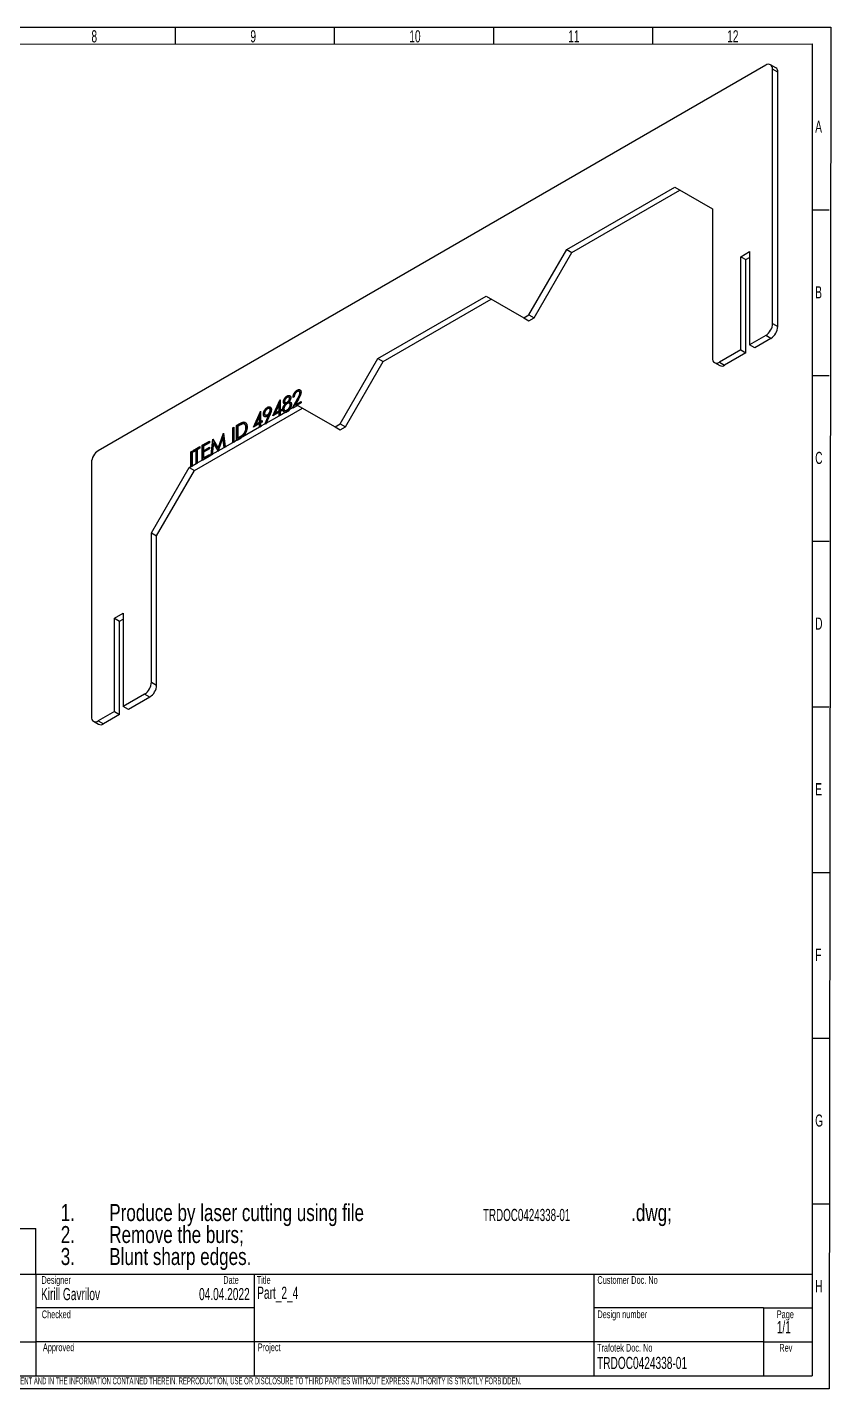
# Model space of a CAD drawing. Header units: millimetres. Extents: x 10 to 411, y 8 to 288.
# Drawn here: x 245 to 410.6, y 8 to 288.5 of the extents above; entities that cross this region are included whole.
import ezdxf

# ---------------------------------------------------------------- set-up
doc = ezdxf.new("R2010")
doc.units = ezdxf.units.MM
doc.layers.add('DIMENSIONS', color=124, linetype='Continuous')
doc.layers.add('SLD-0', color=179, linetype='Continuous')
doc.styles.add('SLDTEXTSTYLE0', font='TXT', dxfattribs={"width": 0.605})
doc.styles.add('SLDTEXTSTYLE1', font='TXT', dxfattribs={"width": 0.75})
doc.styles.add('SLDTEXTSTYLE2', font='TXT', dxfattribs={"width": 0.623711})
doc.styles.add('SLDTEXTSTYLE3', font='TXT', dxfattribs={"width": 0.523918})

# ---------------------------------------------------------------- blocks, each defined once
blk = doc.blocks.new('SW_NOTE_0')
at = {"layer": 'DIMENSIONS', "color": 0, "attachment_point": 1}
for s, insert, char_height, style in [('1.', (-10, 4.51), 3.5, 'SLDTEXTSTYLE1'), ('Produce by laser cutting using file', (0, 4.51), 3.5, 'SLDTEXTSTYLE1'), ('TRDOC0424338-01', (77, 3.52), 2.5, 'SLDTEXTSTYLE0'), ('.dwg;', (107.53, 4.51), 3.5, 'SLDTEXTSTYLE1'), ('2.', (-10, -0.01), 3.5, 'SLDTEXTSTYLE1'), ('Remove the burs;', (0, -0.01), 3.5, 'SLDTEXTSTYLE1'), ('3.', (-10, -4.54), 3.5, 'SLDTEXTSTYLE1'), ('Blunt sharp edges.', (0, -4.54), 3.5, 'SLDTEXTSTYLE1')]:
    blk.add_mtext(s, dxfattribs=dict(at, insert=insert, char_height=char_height, style=style))

msp = doc.modelspace()

# ---------------------------------------------------------------- linework, layer by layer
at = {"color": 7, "linetype": 'Continuous', "lineweight": 25}
for p, q in [((397.1687, 280.6623), (259.6364, 201.2666)), ((399.2293, 280.149), (398.1686, 280.7613)), ((398.5829, 227.4646), (398.5829, 279.8456)), ((399.6436, 279.2333), (398.5829, 279.8456)), ((399.6436, 226.8522), (399.6436, 279.2333)), ((356.1565, 242.697), (378.4304, 255.5554)), ((378.4304, 255.5554), (386.2086, 251.0637)), ((357.2172, 242.0847), (379.4909, 254.943)), ((386.2086, 251.0637), (386.2086, 220.321)), ((348.3783, 229.2248), (356.1565, 242.697)), ((349.439, 228.6125), (357.2172, 242.0847)), ((356.1565, 242.697), (357.2172, 242.0847)), ((392.0245, 241.2341), (393.8276, 242.275)), ((392.0245, 222.0454), (392.0245, 241.2341)), ((392.0245, 241.2341), (393.0852, 240.6218)), ((393.8276, 242.275), (393.8276, 223.0863)), ((393.0852, 240.6218), (393.8276, 241.0504)), ((393.0852, 221.4331), (393.0852, 240.6218)), ((317.2657, 220.2458), (339.5395, 233.1042)), ((339.5395, 233.1042), (347.3177, 228.6125)), ((318.3263, 219.6335), (340.6, 232.4918)), ((347.3177, 228.6125), (348.3783, 229.2248)), ((347.3177, 228.6125), (348.3783, 228.0002)), ((348.3783, 229.2248), (349.439, 228.6125)), ((348.3783, 228.0002), (349.439, 228.6125)), ((398.5829, 227.4646), (399.6436, 226.8522)), ((397.1687, 225.0151), (393.8276, 223.0863)), ((398.2294, 224.4028), (394.8883, 222.474)), ((398.2294, 224.4028), (397.1687, 225.0151)), ((392.0245, 222.0454), (387.6228, 219.5043)), ((392.0245, 222.0454), (393.0852, 221.4331)), ((394.8883, 222.474), (393.8276, 223.0863)), ((309.4875, 206.7736), (317.2657, 220.2458)), ((310.5481, 206.1613), (318.3263, 219.6335)), ((317.2657, 220.2458), (318.3263, 219.6335)), ((386.6229, 219.4053), (387.6835, 218.793)), ((387.6228, 219.5043), (388.6834, 218.892)), ((393.0852, 221.4331), (388.6834, 218.892)), ((300.7078, 213.6873), (300.6194, 213.7383)), ((301.1225, 213.4089), (301.012, 213.4726)), ((295.6349, 208.4566), (297.0647, 211.6862)), ((295.784, 208.5427), (297.1124, 211.5434)), ((296.8774, 210.7977), (296.0966, 209.0334)), ((296.8774, 209.4841), (296.8774, 210.7977)), ((296.9658, 210.7466), (296.8774, 210.7977)), ((296.9658, 209.4331), (296.9658, 210.7466)), ((297.0647, 211.6862), (297.1124, 211.7137)), ((297.1124, 211.6586), (297.0647, 211.6862)), ((297.1124, 211.7137), (297.1124, 209.6198)), ((297.8724, 211.2743), (297.784, 211.3253)), ((298.1249, 211.2308), (298.2354, 211.167)), ((298.2549, 210.8541), (298.1665, 210.9051)), ((298.6364, 211.2118), (298.548, 211.2628)), ((298.64, 212.4936), (298.5516, 212.5446)), ((299.0115, 211.2908), (298.9231, 211.3419)), ((299.0395, 212.241), (298.929, 212.3048)), ((299.1376, 210.9506), (299.0272, 211.0144)), ((299.1485, 212.0127), (299.0601, 212.0638)), ((299.2828, 210.638), (299.1944, 210.689)), ((299.6645, 210.0849), (300.6803, 211.9231)), ((299.7529, 210.0338), (300.7687, 211.872)), ((300.737, 210.602), (299.7529, 210.0338)), ((300.0003, 212.3727), (299.7652, 212.237)), ((300.8807, 211.9049), (300.2254, 210.7189)), ((300.2254, 210.7189), (301.4443, 211.4225)), ((300.3138, 210.6679), (300.2254, 210.7189)), ((300.3138, 210.6679), (301.4443, 211.3205)), ((301.4443, 211.1123), (300.6486, 210.653)), ((300.6486, 210.653), (308.4268, 206.1613)), ((300.7687, 211.872), (300.6803, 211.9231)), ((301.264, 213.085), (301.1756, 213.136)), ((301.4443, 211.4225), (301.4443, 211.1123)), ((279.4354, 197.1823), (301.7091, 210.0406)), ((291.6053, 206.1304), (293.0351, 209.3599)), ((291.7544, 206.2164), (293.0828, 209.2171)), ((292.8478, 208.4714), (292.067, 206.7071)), ((292.8478, 207.1579), (292.8478, 208.4714)), ((292.9362, 208.4204), (292.8478, 208.4714)), ((292.9362, 207.1068), (292.9362, 208.4204)), ((293.0351, 209.3599), (293.0828, 209.3875)), ((293.0828, 209.3324), (293.0351, 209.3599)), ((293.0828, 209.3875), (293.0828, 207.2936)), ((293.7421, 208.7396), (293.6537, 208.7907)), ((294.0031, 206.8899), (294.7314, 208.5397)), ((294.0192, 208.6443), (294.1297, 208.5805)), ((294.1028, 206.8645), (294.8198, 208.4887)), ((294.9974, 208.6751), (294.2369, 206.9516)), ((294.2369, 206.9516), (296.8774, 208.4759)), ((294.5758, 210.1473), (294.4874, 210.1984)), ((294.5879, 208.642), (294.4995, 208.693)), ((294.8198, 208.4887), (294.7314, 208.5397)), ((295.0184, 209.8754), (294.9079, 209.9391)), ((295.1524, 209.569), (295.064, 209.62)), ((296.8774, 209.1739), (295.6349, 208.4566)), ((296.0966, 209.0334), (296.8774, 209.4841)), ((296.185, 208.9824), (296.0966, 209.0334)), ((296.185, 208.9824), (296.9658, 209.4331)), ((296.9658, 209.4331), (296.8774, 209.4841)), ((296.8774, 208.4759), (296.8774, 209.1739)), ((296.9658, 209.1229), (296.8774, 209.1739)), ((296.9658, 208.4249), (296.8774, 208.4759)), ((296.9658, 208.4249), (296.9658, 209.1229)), ((297.2008, 208.5606), (296.9658, 208.4249)), ((297.1124, 209.6198), (297.4146, 209.7943)), ((297.2008, 209.5688), (297.1124, 209.6198)), ((297.4146, 209.484), (297.1124, 209.3096)), ((297.1124, 209.3096), (297.1124, 208.6116)), ((297.1124, 208.6116), (298.1416, 209.2057)), ((297.2008, 208.5606), (297.1124, 208.6116)), ((297.2008, 209.5688), (297.4146, 209.6922)), ((297.4146, 209.7943), (297.4146, 209.484)), ((297.7381, 209.7269), (297.6497, 209.7779)), ((298.0231, 209.5908), (298.1336, 209.5271)), ((298.1416, 209.2057), (298.23, 209.1547)), ((298.23, 209.1547), (299.0124, 209.6064)), ((298.6269, 209.6165), (298.5385, 209.6675)), ((298.924, 209.6574), (299.6645, 210.0849)), ((299.0124, 209.6064), (298.924, 209.6574)), ((299.7529, 210.0338), (299.6645, 210.0849)), ((284.3352, 201.7783), (285.414, 204.8828)), ((285.414, 204.8828), (285.4481, 204.9025)), ((285.4533, 204.8601), (285.414, 204.8828)), ((285.4481, 204.9025), (285.796, 202.0787)), ((287.3406, 205.9951), (287.5757, 206.1308)), ((287.3406, 202.9705), (287.3406, 205.9951)), ((287.429, 205.944), (287.3406, 205.9951)), ((287.429, 205.944), (287.5757, 206.0287)), ((287.429, 202.9194), (287.429, 205.944)), ((287.5757, 206.1308), (287.5757, 203.1062)), ((288.1466, 206.4603), (288.6754, 206.7656)), ((288.1466, 203.4357), (288.1466, 206.4603)), ((288.235, 206.4093), (288.1466, 206.4603)), ((288.235, 206.4093), (288.7638, 206.7146)), ((288.235, 203.3847), (288.235, 206.4093)), ((288.5658, 206.3921), (288.3816, 206.2858)), ((288.3816, 206.2858), (288.3816, 203.8816)), ((288.7638, 206.7146), (288.6754, 206.7656)), ((288.9583, 203.9043), (292.8478, 206.1497)), ((289.5949, 207.0853), (289.5066, 207.1364)), ((289.8722, 206.675), (289.7617, 206.7388)), ((290.149, 205.9644), (290.0606, 206.0154)), ((292.8478, 206.8476), (291.6053, 206.1304)), ((292.067, 206.7071), (292.8478, 207.1579)), ((292.1554, 206.6561), (292.067, 206.7071)), ((292.1554, 206.6561), (292.9362, 207.1068)), ((292.9362, 207.1068), (292.8478, 207.1579)), ((292.8478, 206.1497), (292.8478, 206.8476)), ((292.9362, 206.7966), (292.8478, 206.8476)), ((292.9362, 206.0986), (292.8478, 206.1497)), ((292.9362, 206.0986), (292.9362, 206.7966)), ((293.1712, 206.2343), (292.9362, 206.0986)), ((293.0828, 207.2936), (293.385, 207.468)), ((293.1712, 207.2425), (293.0828, 207.2936)), ((293.385, 207.1578), (293.0828, 206.9833)), ((293.0828, 206.9833), (293.0828, 206.2854)), ((293.0828, 206.2854), (294.0944, 206.8693)), ((293.1712, 206.2343), (293.0828, 206.2854)), ((293.1712, 207.2425), (293.385, 207.366)), ((293.385, 207.468), (293.385, 207.1578)), ((294.0031, 206.8899), (294.0944, 206.8693)), ((294.0944, 206.8693), (294.1828, 206.8183)), ((294.1828, 206.8183), (294.3253, 206.9005)), ((294.3253, 206.9005), (294.2369, 206.9516)), ((308.4268, 206.1613), (309.4875, 206.7736)), ((308.4268, 206.1613), (309.4875, 205.549)), ((309.4875, 206.7736), (310.5481, 206.1613)), ((309.4875, 205.549), (310.5481, 206.1613)), ((279.2143, 201.3038), (280.5911, 202.0986)), ((279.3027, 201.2528), (280.5911, 201.9966)), ((280.5911, 202.0986), (280.5911, 201.7884)), ((281.0612, 202.37), (282.5387, 203.223)), ((281.0612, 199.3454), (281.0612, 202.37)), ((281.1496, 202.319), (281.0612, 202.37)), ((281.1496, 202.319), (282.5387, 203.1209)), ((281.1496, 199.2944), (281.1496, 202.319)), ((282.5387, 202.9127), (281.2962, 202.1955)), ((281.2962, 202.1955), (281.2962, 201.2648)), ((281.2962, 201.2648), (282.5387, 201.9821)), ((282.5387, 203.223), (282.5387, 202.9127)), ((282.5387, 201.9821), (282.5387, 201.6719)), ((282.8745, 200.3922), (283.2203, 203.6164)), ((282.9629, 200.3412), (283.3065, 203.5454)), ((283.3614, 202.8545), (283.1111, 200.5288)), ((283.2203, 203.6164), (283.2538, 203.6358)), ((283.2878, 203.5774), (283.2203, 203.6164)), ((283.2538, 203.6358), (284.3352, 201.7783)), ((283.4498, 202.8035), (283.3614, 202.8545)), ((284.3106, 201.2212), (283.3614, 202.8545)), ((284.399, 201.1702), (283.4498, 202.8035)), ((285.3091, 203.974), (284.3636, 201.2518)), ((284.4236, 201.7273), (285.4687, 204.735)), ((285.5599, 201.9424), (285.3091, 203.974)), ((285.3974, 203.923), (285.3091, 203.974)), ((285.6482, 201.8914), (285.3974, 203.923)), ((285.8844, 202.0277), (285.6482, 201.8914)), ((285.796, 202.0787), (287.3406, 202.9705)), ((285.8844, 202.0277), (285.796, 202.0787)), ((287.429, 202.9194), (287.3406, 202.9705)), ((287.6641, 203.0551), (287.429, 202.9194)), ((287.5757, 203.1062), (288.1466, 203.4357)), ((287.6641, 203.0551), (287.5757, 203.1062)), ((288.235, 203.3847), (288.1466, 203.4357)), ((289.0466, 203.8533), (288.235, 203.3847)), ((288.3816, 203.8816), (288.6823, 204.0552)), ((288.47, 203.8306), (288.3816, 203.8816)), ((288.47, 203.8306), (288.7707, 204.0042)), ((288.7707, 204.0042), (288.6823, 204.0552)), ((289.0466, 203.8533), (288.9583, 203.9043)), ((289.5194, 204.5133), (289.431, 204.5644)), ((278.7106, 201.013), (278.9456, 201.1487)), ((278.7106, 197.9884), (278.7106, 201.013)), ((278.799, 200.962), (278.7106, 201.013)), ((278.799, 200.962), (278.9456, 201.0467)), ((278.799, 197.9374), (278.799, 200.962)), ((278.9456, 201.1487), (278.9456, 198.1241)), ((279.7851, 201.3231), (279.2143, 200.9936)), ((279.2143, 200.9936), (279.2143, 201.3038)), ((279.3027, 201.2528), (279.2143, 201.3038)), ((279.3027, 201.0446), (279.3027, 201.2528)), ((279.7851, 198.6088), (279.7851, 201.3231)), ((279.8735, 201.2721), (279.7851, 201.3231)), ((279.8735, 198.5577), (279.8735, 201.2721)), ((280.5911, 201.7884), (280.0202, 201.4588)), ((280.0202, 201.4588), (280.0202, 198.7445)), ((280.0202, 198.7445), (281.0612, 199.3454)), ((281.1496, 199.2944), (281.0612, 199.3454)), ((282.6271, 200.1473), (281.1496, 199.2944)), ((282.5387, 201.6719), (281.2962, 200.9546)), ((281.3846, 201.2138), (281.2962, 201.2648)), ((281.2962, 200.9546), (281.2962, 199.7913)), ((281.2962, 199.7913), (282.5387, 200.5086)), ((281.3846, 199.7403), (281.2962, 199.7913)), ((281.3846, 201.2138), (282.5387, 201.88)), ((281.3846, 199.7403), (282.5387, 200.4065)), ((282.5387, 200.5086), (282.5387, 200.1984)), ((282.5387, 200.1984), (282.8745, 200.3922)), ((282.6271, 200.1473), (282.5387, 200.1984)), ((282.9629, 200.3412), (282.8745, 200.3922)), ((283.1995, 200.4778), (282.9629, 200.3412)), ((283.1111, 200.5288), (284.3106, 201.2212)), ((283.1995, 200.4778), (283.1111, 200.5288)), ((284.399, 201.1702), (284.3106, 201.2212)), ((284.4236, 201.7273), (284.3352, 201.7783)), ((284.3636, 201.2518), (285.5599, 201.9424)), ((284.452, 201.2008), (284.3636, 201.2518)), ((284.452, 201.2008), (284.399, 201.1702)), ((285.6482, 201.8914), (285.5599, 201.9424)), ((258.2222, 198.8171), (258.2222, 146.436)), ((270.5966, 184.3224), (278.3748, 197.7946)), ((271.6573, 183.7101), (279.4354, 197.1823)), ((278.3748, 197.7946), (278.7106, 197.9884)), ((278.3748, 197.7946), (279.4354, 197.1823)), ((278.799, 197.9374), (278.7106, 197.9884)), ((279.034, 198.0731), (278.799, 197.9374)), ((278.9456, 198.1241), (279.7851, 198.6088)), ((279.034, 198.0731), (278.9456, 198.1241)), ((279.8735, 198.5577), (279.7851, 198.6088)), ((280.1086, 198.6934), (279.8735, 198.5577)), ((280.1086, 198.6934), (280.0202, 198.7445)), ((270.5966, 153.5796), (270.5966, 184.3224)), ((270.5966, 184.3224), (271.6573, 183.7101)), ((271.6573, 152.9673), (271.6573, 183.7101)), ((262.9775, 166.7368), (264.7807, 167.7778)), ((262.9775, 147.5481), (262.9775, 166.7368)), ((262.9775, 166.7368), (264.0382, 166.1245)), ((264.0382, 166.1245), (264.7807, 166.5532)), ((264.0382, 146.9358), (264.0382, 166.1245)), ((264.7807, 167.7778), (264.7807, 148.5891)), ((270.5966, 153.5796), (271.6573, 152.9673)), ((269.1824, 151.1301), (264.7807, 148.5891)), ((270.2431, 150.5178), (265.8413, 147.9768)), ((270.2431, 150.5178), (269.1824, 151.1301)), ((262.9775, 147.5481), (259.6364, 145.6194)), ((264.0382, 146.9358), (260.6971, 145.0071)), ((262.9775, 147.5481), (264.0382, 146.9358)), ((265.8413, 147.9768), (264.7807, 148.5891)), ((258.6365, 145.5204), (259.6972, 144.9081)), ((259.6364, 145.6194), (260.6971, 145.0071))]:
    msp.add_line(p, q, dxfattribs=at)
for centre, radius, start, end in [((397.7208, 279.9855), 0.8734, 350.785963, 129.203285), ((398.6636, 279.3415), 0.986, 353.701152, 54.986667), ((395.5125, 227.6043), 3.0736, 302.605478, 357.394522), ((396.5732, 226.992), 3.0736, 302.605478, 357.394522), ((387.0707, 220.1811), 0.8734, 170.785963, 309.203285), ((388.0976, 219.7098), 1.006, 245.692881, 305.617577), ((261.2927, 198.6774), 3.0736, 122.605478, 177.394522), ((267.5262, 153.7193), 3.0736, 302.605478, 357.394522), ((268.5868, 153.107), 3.0736, 302.605478, 357.394522), ((259.0844, 146.2962), 0.8734, 170.785963, 309.203285), ((260.1113, 145.8248), 1.006, 245.692881, 305.617577)]:
    msp.add_arc(centre, radius, start, end, dxfattribs=at)
for points, knots in [([(299.7652, 212.237), (299.7668, 212.2739), (299.7698, 212.3463), (299.7839, 212.4576), (299.804, 212.5678), (299.8326, 212.6775), (299.8678, 212.7867), (299.911, 212.8951), (299.9612, 213.0029), (300.0182, 213.1086), (300.0801, 213.2108), (300.1465, 213.3071), (300.2167, 213.3961), (300.2901, 213.4792), (300.3676, 213.5544), (300.4483, 213.6237), (300.5327, 213.686), (300.5902, 213.7207), (300.6194, 213.7383)], [0, 0, 0, 0, 0.06879852, 0.13511846, 0.19900101, 0.2619337, 0.32353128, 0.38543472, 0.44721552, 0.5100181, 0.57251091, 0.63336402, 0.69321673, 0.75255539, 0.81255823, 0.87326086, 0.93554271, 1, 1, 1, 1]), ([(299.8723, 212.2988), (299.8849, 212.4176), (299.9141, 212.6923), (300.1243, 213.118), (300.407, 213.4842), (300.6075, 213.6195), (300.7078, 213.6873)], [0, 0, 0, 0, 0.22850592, 0.52802827, 0.76390002, 1, 1, 1, 1]), ([(300.6074, 213.4211), (300.5869, 213.4087), (300.5466, 213.3843), (300.4877, 213.3414), (300.4311, 213.2954), (300.3776, 213.2432), (300.3263, 213.1887), (300.2783, 213.1287), (300.2324, 213.0653), (300.1894, 212.9975), (300.1502, 212.9264), (300.1146, 212.853), (300.0845, 212.7775), (300.0577, 212.7002), (300.0372, 212.6209), (300.0197, 212.5395), (300.0069, 212.4559), (300.0026, 212.4009), (300.0003, 212.3727)], [0, 0, 0, 0, 0.06444202, 0.12655349, 0.18677882, 0.24594397, 0.30411035, 0.36178528, 0.42025541, 0.47994286, 0.54028624, 0.60071236, 0.66196223, 0.72447219, 0.78888131, 0.85630629, 0.9263482, 1, 1, 1, 1]), ([(301.1756, 213.136), (301.1751, 213.1564), (301.1742, 213.1965), (301.1659, 213.2513), (301.1536, 213.3019), (301.1347, 213.3461), (301.112, 213.3866), (301.083, 213.4203), (301.0498, 213.4502), (301.0114, 213.4739), (300.9692, 213.4917), (300.9246, 213.5032), (300.8774, 213.5071), (300.8278, 213.504), (300.776, 213.4941), (300.7218, 213.4767), (300.6655, 213.4529), (300.627, 213.4318), (300.6074, 213.4211)], [0, 0, 0, 0, 0.06196904, 0.12212908, 0.18099912, 0.24016242, 0.29986472, 0.35995127, 0.42174179, 0.48654568, 0.55150847, 0.61499494, 0.67723967, 0.73971468, 0.80303854, 0.86648729, 0.93196948, 1, 1, 1, 1]), ([(300.6194, 213.7383), (300.6482, 213.7541), (300.7046, 213.7852), (300.7869, 213.8195), (300.8655, 213.8447), (300.9394, 213.8574), (301.0094, 213.8602), (301.0747, 213.8511), (301.1367, 213.8333), (301.1926, 213.8022), (301.2438, 213.7642), (301.288, 213.7176), (301.3261, 213.6649), (301.3573, 213.6052), (301.3809, 213.5379), (301.3984, 213.4646), (301.4084, 213.3834), (301.4099, 213.3254), (301.4107, 213.2959)], [0, 0, 0, 0, 0.06947964, 0.136525, 0.20080089, 0.26398321, 0.32571114, 0.38727051, 0.44949278, 0.5129552, 0.5762664, 0.63757497, 0.6979011, 0.75755828, 0.8165875, 0.87664576, 0.93728587, 1, 1, 1, 1]), ([(300.7078, 213.6873), (300.8268, 213.7463), (301.0356, 213.85), (301.1874, 213.7748), (301.2528, 213.7425)], [0, 0, 0, 0, 0.56961883, 1, 1, 1, 1]), ([(301.4107, 213.2959), (301.4094, 213.2531), (301.4069, 213.1681), (301.3854, 213.033), (301.3518, 212.8947), (301.3114, 212.7757), (301.2707, 212.675), (301.234, 212.5903), (301.1907, 212.497), (301.1414, 212.395), (301.085, 212.2848), (301.0232, 212.1657), (300.9542, 212.0382), (300.9058, 211.9504), (300.8807, 211.9049)], [0, 0, 0, 0, 0.09870137, 0.19567068, 0.29241999, 0.39133929, 0.44445874, 0.50422458, 0.57034759, 0.64291383, 0.72228982, 0.80792272, 0.90047037, 1, 1, 1, 1]), ([(301.264, 213.085), (301.2552, 213.1755), (301.2405, 213.3268), (301.1423, 213.3804), (301.1029, 213.4019)], [0, 0, 0, 0, 0.59873815, 1, 1, 1, 1]), ([(297.6497, 209.7779), (297.6501, 209.7994), (297.651, 209.8418), (297.6569, 209.9072), (297.6664, 209.973), (297.6793, 210.0393), (297.697, 210.1067), (297.7179, 210.1745), (297.7425, 210.243), (297.7718, 210.3119), (297.8041, 210.3822), (297.8424, 210.453), (297.8843, 210.5256), (297.9321, 210.5986), (297.9833, 210.6743), (298.0402, 210.7501), (298.1011, 210.8283), (298.1443, 210.8791), (298.1665, 210.9051)], [0, 0, 0, 0, 0.05884848, 0.11630536, 0.17265985, 0.22876052, 0.28455565, 0.34074013, 0.39710853, 0.45428084, 0.51275234, 0.57344799, 0.63641625, 0.70238879, 0.7715029, 0.84419801, 0.92007673, 1, 1, 1, 1]), ([(297.7381, 209.7269), (297.7385, 209.7483), (297.7394, 209.7908), (297.7453, 209.8561), (297.7548, 209.922), (297.7677, 209.9883), (297.7853, 210.0556), (297.8063, 210.1235), (297.8309, 210.192), (297.8602, 210.2609), (297.8925, 210.3312), (297.9308, 210.4019), (297.9727, 210.4746), (298.0204, 210.5476), (298.0716, 210.6233), (298.1286, 210.6991), (298.1895, 210.7773), (298.2327, 210.828), (298.2549, 210.8541)], [0, 0, 0, 0, 0.05884848, 0.11630536, 0.17265985, 0.22876052, 0.28455565, 0.34074013, 0.39710853, 0.45428084, 0.51275234, 0.57344799, 0.63641625, 0.70238879, 0.7715029, 0.84419801, 0.92007673, 1, 1, 1, 1]), ([(297.784, 211.3253), (297.7853, 211.3582), (297.7877, 211.4245), (297.8076, 211.5324), (297.8402, 211.646), (297.8838, 211.7641), (297.9393, 211.8829), (298.0049, 211.9993), (298.0807, 212.1112), (298.1649, 212.2174), (298.2554, 212.3167), (298.351, 212.404), (298.45, 212.4823), (298.5175, 212.5236), (298.5516, 212.5446)], [0, 0, 0, 0, 0.07406038, 0.14887429, 0.22667366, 0.30815034, 0.39120048, 0.47397482, 0.55834061, 0.64540445, 0.73335701, 0.82108732, 0.90928482, 1, 1, 1, 1]), ([(298.1665, 210.9051), (298.1362, 210.9068), (298.0775, 210.91), (297.9991, 210.932), (297.9327, 210.9679), (297.879, 211.0181), (297.8366, 211.0792), (297.8066, 211.1513), (297.787, 211.2324), (297.785, 211.2942), (297.784, 211.3253)], [0, 0, 0, 0, 0.1458763, 0.28201566, 0.41096903, 0.53471121, 0.65439619, 0.77010784, 0.88454299, 1, 1, 1, 1]), ([(297.8724, 211.2743), (297.8736, 211.3072), (297.8761, 211.3734), (297.896, 211.4814), (297.9286, 211.595), (297.9722, 211.7131), (298.0277, 211.8319), (298.0933, 211.9483), (298.1691, 212.0601), (298.2533, 212.1663), (298.3438, 212.2656), (298.4394, 212.353), (298.5384, 212.4313), (298.6058, 212.4726), (298.64, 212.4936)], [0, 0, 0, 0, 0.07406038, 0.14887429, 0.22667366, 0.30815034, 0.39120048, 0.47397482, 0.55834061, 0.64540445, 0.73335701, 0.82108732, 0.90928482, 1, 1, 1, 1]), ([(297.9587, 210.9817), (297.9469, 210.9968), (297.9228, 211.0334), (297.895, 211.1003), (297.8754, 211.1814), (297.8734, 211.2432), (297.8724, 211.2743)], [0.56, 0.56, 0.56, 0.56, 0.654396191, 0.770107842, 0.884542992, 1, 1, 1, 1]), ([(298.5537, 210.9559), (298.5305, 210.942), (298.4848, 210.9147), (298.4178, 210.8656), (298.3536, 210.814), (298.2922, 210.7565), (298.2341, 210.6943), (298.1783, 210.6281), (298.1259, 210.5571), (298.0769, 210.4823), (298.0321, 210.406), (297.9926, 210.3299), (297.9592, 210.2553), (297.9322, 210.1822), (297.9112, 210.1105), (297.8957, 210.0399), (297.8867, 209.9708), (297.8854, 209.9267), (297.8848, 209.9045)], [0, 0, 0, 0, 0.07127077, 0.13981585, 0.20650344, 0.27154314, 0.33609161, 0.39981517, 0.4642725, 0.52934086, 0.59371583, 0.65563179, 0.71489991, 0.77216753, 0.82884881, 0.88511882, 0.94207767, 1, 1, 1, 1]), ([(298.5385, 212.2268), (298.5202, 212.2156), (298.4842, 212.1938), (298.4315, 212.1576), (298.3814, 212.1175), (298.3335, 212.0747), (298.2877, 212.0293), (298.2451, 211.9798), (298.2042, 211.9285), (298.1664, 211.8741), (298.1321, 211.8189), (298.1015, 211.7642), (298.0766, 211.7101), (298.0552, 211.6574), (298.0393, 211.6054), (298.028, 211.5548), (298.02, 211.5043), (298.0194, 211.4727), (298.0191, 211.4568)], [0, 0, 0, 0, 0.07522109, 0.14716535, 0.21638318, 0.28394118, 0.3503014, 0.41497204, 0.47918141, 0.54418402, 0.6075579, 0.66732358, 0.72516764, 0.7810286, 0.83489054, 0.8894708, 0.9440886, 1, 1, 1, 1]), ([(298.0191, 211.4568), (298.0196, 211.4413), (298.0207, 211.4107), (298.0283, 211.3688), (298.041, 211.3313), (298.0585, 211.2975), (298.0809, 211.2676), (298.108, 211.2414), (298.1412, 211.2207), (298.1778, 211.2028), (298.2178, 211.19), (298.2598, 211.1822), (298.3041, 211.1822), (298.3495, 211.186), (298.3968, 211.1965), (298.4458, 211.2127), (298.4964, 211.2344), (298.5306, 211.2533), (298.548, 211.2628)], [0, 0, 0, 0, 0.05457582, 0.10784967, 0.16217028, 0.21747382, 0.27447485, 0.33480441, 0.39803426, 0.46524851, 0.53340997, 0.60003407, 0.66592599, 0.73102511, 0.79683929, 0.86326184, 0.93081617, 1, 1, 1, 1]), ([(298.2306, 211.1845), (298.2598, 211.1651), (298.3267, 211.1206), (298.4717, 211.1319), (298.5815, 211.1852), (298.6364, 211.2118)], [0, 0, 0, 0, 0.27982277, 0.63983067, 1, 1, 1, 1]), ([(299.0601, 212.0638), (299.0597, 212.0779), (299.0589, 212.106), (299.0523, 212.1444), (299.0419, 212.1798), (299.0268, 212.2112), (299.0085, 212.2405), (298.9852, 212.2655), (298.9582, 212.288), (298.927, 212.3065), (298.8919, 212.3205), (298.8524, 212.3274), (298.809, 212.3271), (298.7622, 212.3208), (298.7114, 212.307), (298.6573, 212.2874), (298.5992, 212.2604), (298.5592, 212.2382), (298.5385, 212.2268)], [0, 0, 0, 0, 0.0508772, 0.10098395, 0.15169488, 0.2029879, 0.25580506, 0.31137084, 0.36880737, 0.43002294, 0.49249656, 0.55659188, 0.62218309, 0.69034596, 0.76150315, 0.83643735, 0.9155289, 1, 1, 1, 1]), ([(298.5385, 209.6675), (298.563, 209.6822), (298.6108, 209.7109), (298.6805, 209.7603), (298.7461, 209.8133), (298.8082, 209.8697), (298.8665, 209.9305), (298.9207, 209.9956), (298.9717, 210.0636), (299.0173, 210.1356), (299.0587, 210.2083), (299.095, 210.2807), (299.1257, 210.352), (299.1505, 210.4218), (299.1701, 210.4906), (299.1843, 210.5582), (299.1931, 210.6251), (299.1939, 210.6675), (299.1944, 210.689)], [0, 0, 0, 0, 0.07653949, 0.14912348, 0.21877128, 0.2853401, 0.35078054, 0.41457638, 0.47761438, 0.54078719, 0.60260586, 0.66242194, 0.72000552, 0.77596433, 0.83115775, 0.88669622, 0.94256695, 1, 1, 1, 1]), ([(298.548, 211.2628), (298.5702, 211.2764), (298.6145, 211.3035), (298.6798, 211.3552), (298.7435, 211.4137), (298.8043, 211.4797), (298.8611, 211.5502), (298.9125, 211.6242), (298.9561, 211.7016), (298.9932, 211.78), (299.0222, 211.8572), (299.0444, 211.931), (299.0575, 212.0004), (299.0592, 212.0428), (299.0601, 212.0638)], [0, 0, 0, 0, 0.08971345, 0.17854081, 0.26690772, 0.35693118, 0.44573053, 0.53079575, 0.61459116, 0.69824396, 0.77908404, 0.85531566, 0.92853809, 1, 1, 1, 1]), ([(298.5516, 212.5446), (298.585, 212.5626), (298.6506, 212.598), (298.7473, 212.6332), (298.8399, 212.6525), (298.9279, 212.6568), (299.0093, 212.6459), (299.0819, 212.6189), (299.146, 212.5783), (299.199, 212.5218), (299.2415, 212.4534), (299.2721, 212.3747), (299.2914, 212.2872), (299.2939, 212.2219), (299.2951, 212.1892)], [0, 0, 0, 0, 0.08938618, 0.17625936, 0.26300422, 0.34980119, 0.43543143, 0.51920219, 0.60126501, 0.68414496, 0.76586838, 0.8449177, 0.92230025, 1, 1, 1, 1]), ([(299.1944, 210.689), (299.1937, 210.7092), (299.1924, 210.7492), (299.1838, 210.8045), (299.1692, 210.8545), (299.1478, 210.8985), (299.1215, 210.9383), (299.089, 210.9727), (299.0508, 211.002), (299.0068, 211.0252), (298.9592, 211.0426), (298.9087, 211.0534), (298.8552, 211.0551), (298.7996, 211.0505), (298.7414, 211.0383), (298.681, 211.0183), (298.6182, 210.9915), (298.5755, 210.9679), (298.5537, 210.9559)], [0, 0, 0, 0, 0.05733352, 0.11305169, 0.16916404, 0.22597068, 0.28374187, 0.34336371, 0.40623457, 0.47171313, 0.53831685, 0.60337088, 0.66763604, 0.732253, 0.7970257, 0.86306209, 0.93036416, 1, 1, 1, 1]), ([(298.6269, 209.6165), (298.6514, 209.6312), (298.6992, 209.6598), (298.7689, 209.7093), (298.8345, 209.7623), (298.8966, 209.8187), (298.9549, 209.8795), (299.0091, 209.9446), (299.0601, 210.0126), (299.1057, 210.0845), (299.1471, 210.1573), (299.1834, 210.2297), (299.2141, 210.3009), (299.2389, 210.3708), (299.2585, 210.4396), (299.2727, 210.5072), (299.2814, 210.574), (299.2823, 210.6165), (299.2828, 210.638)], [0, 0, 0, 0, 0.07653949, 0.14912348, 0.21877128, 0.2853401, 0.35078054, 0.41457638, 0.47761438, 0.54078719, 0.60260586, 0.66242194, 0.72000552, 0.77596433, 0.83115775, 0.88669622, 0.94256695, 1, 1, 1, 1]), ([(298.6364, 211.2118), (298.6586, 211.2254), (298.7029, 211.2525), (298.7682, 211.3042), (298.8319, 211.3627), (298.8927, 211.4287), (298.9495, 211.4992), (299.0008, 211.5732), (299.0445, 211.6506), (299.0816, 211.729), (299.1106, 211.8062), (299.1328, 211.8799), (299.1459, 211.9493), (299.1476, 211.9918), (299.1485, 212.0127)], [0, 0, 0, 0, 0.08971345, 0.17854081, 0.26690772, 0.35693118, 0.44573053, 0.53079575, 0.61459116, 0.69824396, 0.77908404, 0.85531566, 0.92853809, 1, 1, 1, 1]), ([(298.64, 212.4936), (298.7459, 212.5432), (298.9513, 212.6396), (299.1098, 212.5794), (299.1866, 212.5502)], [0, 0, 0, 0, 0.515461065, 1, 1, 1, 1]), ([(299.2951, 212.1892), (299.294, 212.1557), (299.2919, 212.0901), (299.2743, 211.9861), (299.2442, 211.881), (299.2036, 211.7747), (299.1503, 211.6671), (299.0853, 211.5586), (299.0096, 211.4482), (298.9526, 211.3781), (298.9231, 211.3419)], [0, 0, 0, 0, 0.12193297, 0.23946942, 0.35479488, 0.4715032, 0.59230011, 0.71923622, 0.85485795, 1, 1, 1, 1]), ([(298.9231, 211.3419), (298.9444, 211.3412), (298.986, 211.34), (299.0453, 211.3334), (299.1006, 211.3239), (299.151, 211.3093), (299.1968, 211.2908), (299.2384, 211.2686), (299.276, 211.2432), (299.3084, 211.2126), (299.3372, 211.1785), (299.3616, 211.1399), (299.3829, 211.0983), (299.3996, 211.052), (299.4134, 211.0028), (299.4229, 210.9491), (299.428, 210.8912), (299.429, 210.8507), (299.4294, 210.8301)], [0, 0, 0, 0, 0.07901373, 0.15458521, 0.22686197, 0.29589293, 0.36159586, 0.42465684, 0.48533224, 0.54401138, 0.60097354, 0.65785722, 0.71398837, 0.76947915, 0.82613841, 0.88289105, 0.94070376, 1, 1, 1, 1]), ([(299.0115, 211.2908), (299.0883, 211.2899), (299.2015, 211.2886), (299.2853, 211.2283), (299.3123, 211.2089)], [0, 0, 0, 0, 0.67842536, 1, 1, 1, 1]), ([(299.1485, 212.0127), (299.1378, 212.088), (299.1224, 212.197), (299.0448, 212.2248), (299.0208, 212.2334)], [0, 0, 0, 0, 0.690334363, 1, 1, 1, 1]), ([(299.2828, 210.638), (299.2707, 210.7345), (299.2524, 210.8815), (299.1518, 210.926), (299.1173, 210.9412)], [0, 0, 0, 0, 0.656935332, 1, 1, 1, 1]), ([(299.4294, 210.8301), (299.4289, 210.8007), (299.4277, 210.7424), (299.4177, 210.6516), (299.403, 210.5601), (299.3805, 210.4673), (299.3529, 210.3738), (299.3181, 210.2796), (299.2787, 210.1841), (299.2471, 210.1211), (299.2311, 210.0892)], [0, 0, 0, 0, 0.12816439, 0.253685417, 0.377343573, 0.500524388, 0.622900112, 0.745827088, 0.871389059, 1, 1, 1, 1]), ([(300.6803, 211.9231), (300.705, 211.9671), (300.7525, 212.0518), (300.8197, 212.1742), (300.8801, 212.2866), (300.9339, 212.3893), (300.9809, 212.482), (301.0212, 212.565), (301.0548, 212.638), (301.0904, 212.7216), (301.1244, 212.8182), (301.1543, 212.929), (301.1723, 213.036), (301.1745, 213.1025), (301.1756, 213.136)], [0, 0, 0, 0, 0.110794173, 0.212812933, 0.30607791, 0.390617458, 0.467232727, 0.534450618, 0.593866801, 0.644832969, 0.736220619, 0.825037402, 0.911992313, 1, 1, 1, 1]), ([(300.7687, 211.872), (300.7934, 211.9161), (300.8409, 212.0008), (300.9081, 212.1232), (300.9685, 212.2356), (301.0222, 212.3383), (301.0693, 212.4309), (301.1096, 212.514), (301.1432, 212.587), (301.1788, 212.6706), (301.2128, 212.7672), (301.2426, 212.878), (301.2607, 212.985), (301.2629, 213.0515), (301.264, 213.085)], [0, 0, 0, 0, 0.110794173, 0.212812933, 0.30607791, 0.390617458, 0.467232727, 0.534450618, 0.593866801, 0.644832969, 0.736220619, 0.825037402, 0.911992313, 1, 1, 1, 1]), ([(293.6537, 208.7907), (293.655, 208.8337), (293.6575, 208.9182), (293.678, 209.0514), (293.7119, 209.1859), (293.7585, 209.3209), (293.8182, 209.4544), (293.8891, 209.5848), (293.9719, 209.711), (294.0642, 209.8316), (294.1639, 209.9437), (294.2687, 210.0429), (294.3769, 210.1301), (294.4504, 210.1755), (294.4874, 210.1984)], [0, 0, 0, 0, 0.085250921, 0.167330264, 0.248180768, 0.329200218, 0.409946107, 0.490624231, 0.573035074, 0.65830835, 0.744266921, 0.828981514, 0.91393641, 1, 1, 1, 1]), ([(294.4559, 208.3577), (294.4284, 208.3426), (294.3745, 208.3131), (294.2951, 208.2799), (294.2187, 208.2554), (294.1457, 208.2419), (294.0759, 208.2382), (294.0093, 208.2444), (293.9458, 208.2605), (293.8863, 208.2865), (293.8322, 208.3215), (293.784, 208.3638), (293.7441, 208.4155), (293.7104, 208.4738), (293.6855, 208.5419), (293.667, 208.6169), (293.6557, 208.6999), (293.6544, 208.7601), (293.6537, 208.7907)], [0, 0, 0, 0, 0.06629268, 0.13012673, 0.19285572, 0.25475088, 0.31591438, 0.3773406, 0.44020561, 0.50417332, 0.56802967, 0.63022166, 0.69085337, 0.75103291, 0.81147209, 0.87275476, 0.93539291, 1, 1, 1, 1]), ([(293.7421, 208.7396), (293.7434, 208.7827), (293.7459, 208.8672), (293.7664, 209.0004), (293.8003, 209.1348), (293.8468, 209.2699), (293.9066, 209.4033), (293.9775, 209.5338), (294.0603, 209.66), (294.1526, 209.7806), (294.2523, 209.8927), (294.3571, 209.9919), (294.4653, 210.0791), (294.5388, 210.1245), (294.5758, 210.1473)], [0, 0, 0, 0, 0.085250921, 0.167330264, 0.248180768, 0.329200218, 0.409946107, 0.490624231, 0.573035074, 0.65830835, 0.744266921, 0.828981514, 0.91393641, 1, 1, 1, 1]), ([(293.9707, 208.2553), (293.956, 208.2586), (293.8667, 208.2792), (293.7698, 208.4438), (293.7513, 208.641), (293.7421, 208.7396)], [0, 0, 0, 0, 0.08967319, 0.54459021, 1, 1, 1, 1]), ([(294.4753, 209.8812), (294.4554, 209.869), (294.4162, 209.8451), (294.3586, 209.804), (294.3033, 209.7581), (294.2502, 209.7078), (294.1989, 209.6543), (294.1505, 209.5955), (294.1041, 209.5329), (294.0603, 209.4667), (294.0205, 209.3987), (293.9848, 209.3309), (293.9553, 209.2637), (293.9309, 209.1973), (293.9121, 209.1317), (293.8982, 209.0669), (293.8902, 209.003), (293.8892, 208.9622), (293.8887, 208.9415)], [0, 0, 0, 0, 0.0687038, 0.13479629, 0.19951424, 0.26330412, 0.32647727, 0.38952118, 0.45331105, 0.51838093, 0.58309889, 0.64500845, 0.70479411, 0.76351525, 0.82187725, 0.88001831, 0.93911484, 1, 1, 1, 1]), ([(293.8887, 208.9415), (293.8892, 208.9213), (293.8901, 208.8815), (293.8987, 208.8273), (293.9132, 208.7789), (293.9323, 208.7352), (293.9581, 208.698), (293.9893, 208.6664), (294.0254, 208.639), (294.0674, 208.6191), (294.1126, 208.604), (294.1611, 208.5961), (294.212, 208.5954), (294.2649, 208.6007), (294.3203, 208.6133), (294.378, 208.6326), (294.4381, 208.6596), (294.4788, 208.6818), (294.4995, 208.693)], [0, 0, 0, 0, 0.05955456, 0.11745249, 0.17448431, 0.23179217, 0.2892813, 0.34877468, 0.41054757, 0.4747272, 0.53975775, 0.60412355, 0.66839229, 0.73204283, 0.79668823, 0.86287125, 0.93044415, 1, 1, 1, 1]), ([(294.1282, 208.6032), (294.156, 208.5826), (294.227, 208.5298), (294.3931, 208.5468), (294.5229, 208.6102), (294.5879, 208.642)], [0, 0, 0, 0, 0.24351511, 0.62158337, 1, 1, 1, 1]), ([(294.7314, 208.5397), (294.6849, 208.506), (294.5935, 208.4397), (294.5013, 208.3847), (294.4559, 208.3577)], [0, 0, 0, 0, 0.50799251, 1, 1, 1, 1]), ([(295.064, 209.62), (295.0635, 209.6401), (295.0626, 209.6798), (295.0546, 209.7345), (295.0407, 209.7832), (295.0219, 209.827), (294.9975, 209.8654), (294.9679, 209.8982), (294.9329, 209.9256), (294.893, 209.9473), (294.8491, 209.9632), (294.8023, 209.9718), (294.7535, 209.9743), (294.7021, 209.9686), (294.6488, 209.9576), (294.5932, 209.9394), (294.535, 209.9136), (294.4955, 209.8921), (294.4753, 209.8812)], [0, 0, 0, 0, 0.06073771, 0.11969112, 0.17769138, 0.23591203, 0.29449096, 0.35413184, 0.41550179, 0.48006301, 0.54497531, 0.60911045, 0.67253005, 0.73555021, 0.7991856, 0.86433366, 0.93086253, 1, 1, 1, 1]), ([(294.4874, 210.1984), (294.5237, 210.2177), (294.5954, 210.256), (294.701, 210.294), (294.8022, 210.314), (294.8982, 210.3162), (294.9867, 210.3001), (295.0666, 210.2668), (295.1355, 210.2142), (295.1942, 210.1453), (295.2405, 210.061), (295.2744, 209.9649), (295.2952, 209.8572), (295.2978, 209.7776), (295.2991, 209.7375)], [0, 0, 0, 0, 0.08552585, 0.16899103, 0.25231653, 0.33604917, 0.41942466, 0.50127499, 0.583707, 0.66765361, 0.7519368, 0.8346098, 0.91653177, 1, 1, 1, 1]), ([(294.4995, 208.693), (294.5203, 208.7057), (294.5609, 208.7304), (294.6203, 208.7725), (294.6763, 208.8187), (294.7294, 208.8689), (294.7793, 208.9226), (294.8262, 208.9799), (294.8696, 209.0413), (294.9097, 209.1052), (294.946, 209.1709), (294.9773, 209.237), (295.0044, 209.3023), (295.026, 209.3671), (295.0434, 209.4314), (295.0556, 209.4953), (295.0623, 209.5584), (295.0635, 209.5992), (295.064, 209.62)], [0, 0, 0, 0, 0.07273292, 0.14158627, 0.20841961, 0.27253624, 0.33572134, 0.39805975, 0.45974872, 0.52248071, 0.58426632, 0.64484512, 0.70381436, 0.76144353, 0.81998116, 0.87848375, 0.93824759, 1, 1, 1, 1]), ([(294.5758, 210.1473), (294.6972, 210.2045), (294.9148, 210.3068), (295.0742, 210.2294), (295.1447, 210.1952)], [0, 0, 0, 0, 0.558158424, 1, 1, 1, 1]), ([(294.5879, 208.642), (294.6087, 208.6547), (294.6492, 208.6794), (294.7087, 208.7214), (294.7647, 208.7677), (294.8177, 208.8179), (294.8677, 208.8715), (294.9146, 208.9289), (294.958, 208.9902), (294.998, 209.0542), (295.0344, 209.1199), (295.0657, 209.1859), (295.0928, 209.2512), (295.1144, 209.3161), (295.1318, 209.3804), (295.144, 209.4443), (295.1507, 209.5074), (295.1519, 209.5482), (295.1524, 209.569)], [0, 0, 0, 0, 0.07273292, 0.14158627, 0.20841961, 0.27253624, 0.33572134, 0.39805975, 0.45974872, 0.52248071, 0.58426632, 0.64484512, 0.70381436, 0.76144353, 0.81998116, 0.87848375, 0.93824759, 1, 1, 1, 1]), ([(295.2991, 209.7375), (295.2982, 209.7052), (295.2965, 209.6398), (295.2839, 209.535), (295.2631, 209.4233), (295.2394, 209.3252), (295.2148, 209.2416), (295.1943, 209.174), (295.1692, 209.1017), (295.1407, 209.025), (295.1101, 208.9437), (295.0756, 208.8581), (295.038, 208.7681), (295.0111, 208.7066), (294.9974, 208.6751)], [0, 0, 0, 0, 0.09831201, 0.19940132, 0.30482373, 0.41537453, 0.47402035, 0.53675813, 0.60304249, 0.67411601, 0.74943729, 0.8282674, 0.91206128, 1, 1, 1, 1]), ([(295.1524, 209.569), (295.1433, 209.6608), (295.1289, 209.8049), (295.0328, 209.8499), (294.9979, 209.8662)], [0, 0, 0, 0, 0.63755744, 1, 1, 1, 1]), ([(298.1416, 209.2057), (298.1182, 209.203), (298.0697, 209.2007), (298.0002, 209.209), (297.9332, 209.2293), (297.8741, 209.2638), (297.8216, 209.3071), (297.7755, 209.3563), (297.7374, 209.4123), (297.7046, 209.4725), (297.6801, 209.5402), (297.6628, 209.6138), (297.6519, 209.6927), (297.6504, 209.7494), (297.6497, 209.7779)], [0.299354091, 0.299354091, 0.299354091, 0.299354091, 0.355408016, 0.418294166, 0.480389663, 0.543071787, 0.604921214, 0.66439375, 0.721936226, 0.77801306, 0.833835051, 0.888864654, 0.944090659, 1, 1, 1, 1]), ([(297.9935, 209.2006), (297.939, 209.2386), (297.7913, 209.3416), (297.7587, 209.5778), (297.7381, 209.7269)], [0, 0, 0, 0, 0.36894464, 1, 1, 1, 1]), ([(297.8848, 209.9045), (297.8858, 209.8779), (297.8879, 209.825), (297.9037, 209.7545), (297.9297, 209.6923), (297.9662, 209.6399), (298.0106, 209.5966), (298.0647, 209.5668), (298.127, 209.5507), (298.1971, 209.5476), (298.274, 209.5575), (298.3571, 209.5808), (298.4459, 209.6165), (298.5072, 209.6503), (298.5385, 209.6675)], [0, 0, 0, 0, 0.07492546, 0.14919449, 0.22457709, 0.30272992, 0.38235476, 0.4612145, 0.54263097, 0.62696061, 0.71435369, 0.80483192, 0.90009091, 1, 1, 1, 1]), ([(298.1344, 209.5541), (298.1647, 209.5324), (298.2875, 209.4443), (298.4811, 209.5425), (298.6269, 209.6165)], [0, 0, 0, 0, 0.24650682, 1, 1, 1, 1]), ([(299.2311, 210.0892), (299.2103, 210.0507), (299.1689, 209.9742), (299.0979, 209.8651), (299.0201, 209.7628), (298.9606, 209.6956), (298.9279, 209.6614), (298.924, 209.6574)], [0, 0, 0, 0, 0.11928345, 0.237092882, 0.354796044, 0.474576301, 0.490795125, 0.490795125, 0.490795125, 0.490795125]), ([(289.3707, 206.7719), (289.3487, 206.7663), (289.302, 206.7542), (289.2258, 206.7265), (289.14, 206.6913), (289.0443, 206.6482), (288.9387, 206.596), (288.8233, 206.5359), (288.6979, 206.4679), (288.6109, 206.418), (288.5658, 206.3921)], [0, 0, 0, 0, 0.08431862, 0.17928451, 0.28658253, 0.40511148, 0.53559287, 0.67819021, 0.83297584, 1, 1, 1, 1]), ([(288.6754, 206.7656), (288.7214, 206.7918), (288.8103, 206.8424), (288.9387, 206.9118), (289.0574, 206.9721), (289.1662, 207.0227), (289.2654, 207.0653), (289.3547, 207.0982), (289.4344, 207.1222), (289.4834, 207.1318), (289.5066, 207.1364)], [0, 0, 0, 0, 0.16428963, 0.31740672, 0.45884478, 0.58874629, 0.70783058, 0.81576956, 0.91287968, 1, 1, 1, 1]), ([(288.7638, 206.7146), (288.8098, 206.7408), (288.8987, 206.7913), (289.0271, 206.8608), (289.1458, 206.9211), (289.2546, 206.9717), (289.3538, 207.0142), (289.4431, 207.0472), (289.5228, 207.0712), (289.5718, 207.0808), (289.5949, 207.0853)], [0, 0, 0, 0, 0.16428963, 0.31740672, 0.45884478, 0.58874629, 0.70783058, 0.81576956, 0.91287968, 1, 1, 1, 1]), ([(290.2957, 206.1505), (290.2952, 206.1128), (290.2943, 206.0386), (290.286, 205.9253), (290.2738, 205.8129), (290.2552, 205.7005), (290.2322, 205.5886), (290.2039, 205.477), (290.1703, 205.3659), (290.1313, 205.2558), (290.0887, 205.1479), (290.0422, 205.0435), (289.9935, 204.9426), (289.9408, 204.8458), (289.8858, 204.7521), (289.8267, 204.6632), (289.7654, 204.5776), (289.6998, 204.4957), (289.6297, 204.416), (289.553, 204.3386), (289.4701, 204.2623), (289.3804, 204.1878), (289.2843, 204.114), (289.1814, 204.0425), (289.072, 203.9711), (288.9969, 203.927), (288.9583, 203.9043)], [0, 0, 0, 0, 0.046078933, 0.090803351, 0.13429017, 0.177017662, 0.218814422, 0.260152581, 0.300986781, 0.341519268, 0.381487275, 0.420162494, 0.457766557, 0.494780748, 0.531055647, 0.566986261, 0.602559674, 0.638045847, 0.674795303, 0.713407958, 0.754451131, 0.79782304, 0.843995382, 0.893075631, 0.944965437, 1, 1, 1, 1]), ([(290.0606, 206.0154), (290.0602, 206.0506), (290.0595, 206.1196), (290.05, 206.2161), (290.0361, 206.3062), (290.0162, 206.3888), (289.9904, 206.4642), (289.9595, 206.5332), (289.922, 206.5938), (289.8796, 206.6476), (289.8319, 206.6934), (289.7793, 206.7304), (289.7223, 206.7591), (289.661, 206.7796), (289.5947, 206.7905), (289.5245, 206.7938), (289.4495, 206.7876), (289.3972, 206.7772), (289.3707, 206.7719)], [0, 0, 0, 0, 0.07014206, 0.13779469, 0.20319983, 0.26713933, 0.3299811, 0.39158851, 0.45305506, 0.51408261, 0.57474081, 0.63459852, 0.69384165, 0.75347367, 0.81315009, 0.87409605, 0.93601533, 1, 1, 1, 1]), ([(289.431, 204.5644), (289.4549, 204.5879), (289.5022, 204.6344), (289.5702, 204.7087), (289.6336, 204.7868), (289.6936, 204.8678), (289.7497, 204.9522), (289.8016, 205.0399), (289.8498, 205.1307), (289.8936, 205.2241), (289.9331, 205.3197), (289.9673, 205.4167), (289.9961, 205.5147), (290.0197, 205.6134), (290.0382, 205.713), (290.0511, 205.8134), (290.0592, 205.915), (290.0601, 205.9816), (290.0606, 206.0154)], [0, 0, 0, 0, 0.06240129, 0.12331213, 0.18308578, 0.24173182, 0.30085031, 0.35993899, 0.41912803, 0.47976421, 0.54070549, 0.60214534, 0.66452434, 0.72785344, 0.79250989, 0.85927327, 0.92847954, 1, 1, 1, 1]), ([(289.5066, 207.1364), (289.5369, 207.1405), (289.5968, 207.1488), (289.6821, 207.1482), (289.7626, 207.1385), (289.8378, 207.118), (289.9078, 207.0877), (289.9735, 207.0486), (290.033, 206.9975), (290.0883, 206.9384), (290.1367, 206.8687), (290.1794, 206.7912), (290.2159, 206.7056), (290.2443, 206.6103), (290.2679, 206.5081), (290.2836, 206.3964), (290.2941, 206.2775), (290.2952, 206.1932), (290.2957, 206.1505)], [0, 0, 0, 0, 0.06154353, 0.12169145, 0.18115062, 0.24006571, 0.29867208, 0.35761618, 0.4175722, 0.47864895, 0.54039374, 0.60233023, 0.66510855, 0.72856566, 0.79365537, 0.86053753, 0.92923762, 1, 1, 1, 1]), ([(289.5194, 204.5133), (289.5433, 204.5369), (289.5905, 204.5833), (289.6585, 204.6577), (289.722, 204.7358), (289.782, 204.8168), (289.8381, 204.9011), (289.89, 204.9889), (289.9382, 205.0796), (289.982, 205.1731), (290.0215, 205.2687), (290.0557, 205.3657), (290.0845, 205.4637), (290.1081, 205.5624), (290.1266, 205.6619), (290.1395, 205.7624), (290.1476, 205.864), (290.1485, 205.9306), (290.149, 205.9644)], [0, 0, 0, 0, 0.06240129, 0.12331213, 0.18308578, 0.24173182, 0.30085031, 0.35993899, 0.41912803, 0.47976421, 0.54070549, 0.60214534, 0.66452434, 0.72785344, 0.79250989, 0.85927327, 0.92847954, 1, 1, 1, 1]), ([(289.5949, 207.0853), (289.7378, 207.1033), (289.9011, 207.1238), (289.9992, 207.0223), (290.0116, 207.0095)], [0, 0, 0, 0, 0.8743577, 1, 1, 1, 1]), ([(290.149, 205.9644), (290.1394, 206.0989), (290.1202, 206.3677), (289.9997, 206.6078), (289.8806, 206.6572), (289.854, 206.6682)], [0, 0, 0, 0, 0.43756417, 0.87420978, 1, 1, 1, 1]), ([(288.6823, 204.0552), (288.7255, 204.0803), (288.8086, 204.1287), (288.928, 204.2013), (289.0372, 204.2702), (289.1361, 204.3356), (289.2246, 204.3976), (289.303, 204.4551), (289.3709, 204.5095), (289.412, 204.547), (289.431, 204.5644)], [0, 0, 0, 0, 0.17190066, 0.33062793, 0.47554884, 0.60674619, 0.7250238, 0.82974239, 0.92132282, 1, 1, 1, 1]), ([(288.7707, 204.0042), (288.8139, 204.0293), (288.897, 204.0777), (289.0164, 204.1503), (289.1256, 204.2192), (289.2245, 204.2846), (289.313, 204.3466), (289.3914, 204.4041), (289.4593, 204.4585), (289.5004, 204.496), (289.5194, 204.5133)], [0, 0, 0, 0, 0.17190066, 0.33062793, 0.47554884, 0.60674619, 0.7250238, 0.82974239, 0.92132282, 1, 1, 1, 1])]:
    msp.add_open_spline(points, degree=3, knots=knots, dxfattribs=at)
at = {"layer": 'SLD-0'}
for p, q in [((9.7359, 288.4983), (410.5696, 288.4983)), ((275.5359, 284.9983), (275.5359, 288.4983)), ((308.3359, 284.9983), (308.3359, 288.4983)), ((341.1359, 284.9983), (341.1359, 288.4983)), ((373.9359, 284.9983), (373.9359, 288.4983)), ((410.5696, 288.4983), (410.2362, 8.0222)), ((13.2108, 285.0057), (406.7359, 285.047)), ((406.7359, 285.047), (406.7359, 10.6601)), ((406.7359, 250.8733), (410.2359, 250.8733)), ((406.7359, 216.7483), (410.2359, 216.7483)), ((406.7359, 182.6233), (410.2359, 182.6233)), ((406.7359, 148.4983), (410.2359, 148.4983)), ((406.7359, 114.3733), (410.2359, 114.3733)), ((406.7359, 80.2483), (410.2359, 80.2483)), ((406.7359, 46.1233), (410.2359, 46.1233)), ((154.8588, 41.0101), (246.7359, 41.0101)), ((246.7359, 31.6645), (246.7359, 41.0101)), ((206.7359, 31.6645), (406.7359, 31.6645)), ((246.7359, 31.6645), (246.7359, 10.6601)), ((291.7359, 31.6645), (291.7359, 10.6601)), ((361.7359, 31.6645), (361.7359, 10.6601)), ((291.7359, 24.6645), (246.7359, 24.6645)), ((396.7359, 24.6645), (361.7359, 24.6645)), ((396.7359, 24.6645), (396.7353, 24.6645)), ((396.7359, 24.6645), (406.7359, 24.6645)), ((396.7359, 24.6645), (396.7359, 10.6601)), ((236.7359, 17.6645), (246.7359, 17.6645)), ((291.7359, 17.6645), (246.7359, 17.6645)), ((361.7359, 17.6645), (291.7359, 17.6645)), ((396.7359, 17.6645), (361.7359, 17.6645)), ((396.7359, 17.6645), (396.7356, 17.6645)), ((396.7359, 17.6645), (406.7359, 17.6645)), ((206.7359, 10.6601), (406.7359, 10.6601)), ((410.2362, 8.0222), (9.7359, 8.0222))]:
    msp.add_line(p, q, dxfattribs=at)

# ---------------------------------------------------------------- block references
at = {"layer": 'DIMENSIONS'}
msp.add_blockref('SW_NOTE_0', (261.9038, 41.5564), dxfattribs=at)

# ---------------------------------------------------------------- texts
at = {"layer": 'SLD-0'}
for s, insert, char_height, attachment_point, style in [('8', (258.2264, 287.8771), 2.5, 1, 'SLDTEXTSTYLE2'), ('9', (290.9764, 287.8771), 2.5, 1, 'SLDTEXTSTYLE2'), ('10', (323.7264, 287.8771), 2.5, 1, 'SLDTEXTSTYLE2'), ('11', (356.4764, 287.8771), 2.5, 1, 'SLDTEXTSTYLE2'), ('12', (389.2264, 287.8771), 2.5, 1, 'SLDTEXTSTYLE2'), ('A', (407.3622, 269.2765), 2.5, 1, 'SLDTEXTSTYLE2'), ('B', (407.3622, 235.1515), 2.5, 1, 'SLDTEXTSTYLE2'), ('C', (407.3622, 201.0265), 2.5, 1, 'SLDTEXTSTYLE2'), ('D', (407.3622, 166.9015), 2.5, 1, 'SLDTEXTSTYLE2'), ('E', (407.3622, 132.7765), 2.5, 1, 'SLDTEXTSTYLE2'), ('F', (407.3622, 98.6515), 2.5, 1, 'SLDTEXTSTYLE2'), ('G', (407.3622, 64.5265), 2.5, 1, 'SLDTEXTSTYLE2'), ('Designer', (247.9308, 31.225), 1.5875, 1, 'SLDTEXTSTYLE2'), ('Date', (285.3841, 31.225), 1.5875, 1, 'SLDTEXTSTYLE2'), ('Title', (292.2813, 31.225), 1.5875, 1, 'SLDTEXTSTYLE2'), ('Customer Doc. No', (362.4788, 31.225), 1.5875, 1, 'SLDTEXTSTYLE2'), ('Kirill Gavrilov', (247.8324, 28.7812), 2.5, 1, 'SLDTEXTSTYLE2'), ('04.04.2022', (290.8337, 28.7812), 2.5, 3, 'SLDTEXTSTYLE2'), ('Part_2_4', (292.3797, 29.0483), 2.5, 1, 'SLDTEXTSTYLE2'), ('H', (407.3622, 30.4015), 2.5, 1, 'SLDTEXTSTYLE2'), ('Checked', (247.9926, 24.1515), 1.5875, 1, 'SLDTEXTSTYLE2'), ('Design number', (362.4788, 24.1551), 1.5875, 1, 'SLDTEXTSTYLE2'), ('Page', (399.4389, 24.1551), 1.5875, 1, 'SLDTEXTSTYLE2'), ('1/1', (399.4389, 21.9597), 2.5, 1, 'SLDTEXTSTYLE2'), ('Approved', (248.2257, 17.3538), 1.5875, 1, 'SLDTEXTSTYLE2'), ('Project', (292.497, 17.3538), 1.5875, 1, 'SLDTEXTSTYLE2'), ('Trafotek Doc. No', (362.4073, 17.2582), 1.5875, 1, 'SLDTEXTSTYLE2'), ('Rev', (399.9631, 17.2582), 1.5875, 1, 'SLDTEXTSTYLE2'), ('TRDOC0424338-01', (362.4073, 14.593), 2.5, 1, 'SLDTEXTSTYLE2'), ('WE RESERVE ALL RIGHTS IN THIS DOCUMENT AND IN THE INFORMATION CONTAINED THEREIN. REPRODUCTION, USE OR DISCLOSURE TO THIRD PARTIES WITHOUT EXPRESS AUTHORITY IS STRICTLY FORBIDDEN.', (218.23, 10.3488), 1.4, 1, 'SLDTEXTSTYLE3')]:
    msp.add_mtext(s, dxfattribs=dict(at, insert=insert, char_height=char_height, attachment_point=attachment_point, style=style))

doc.saveas('drawing.dxf')
